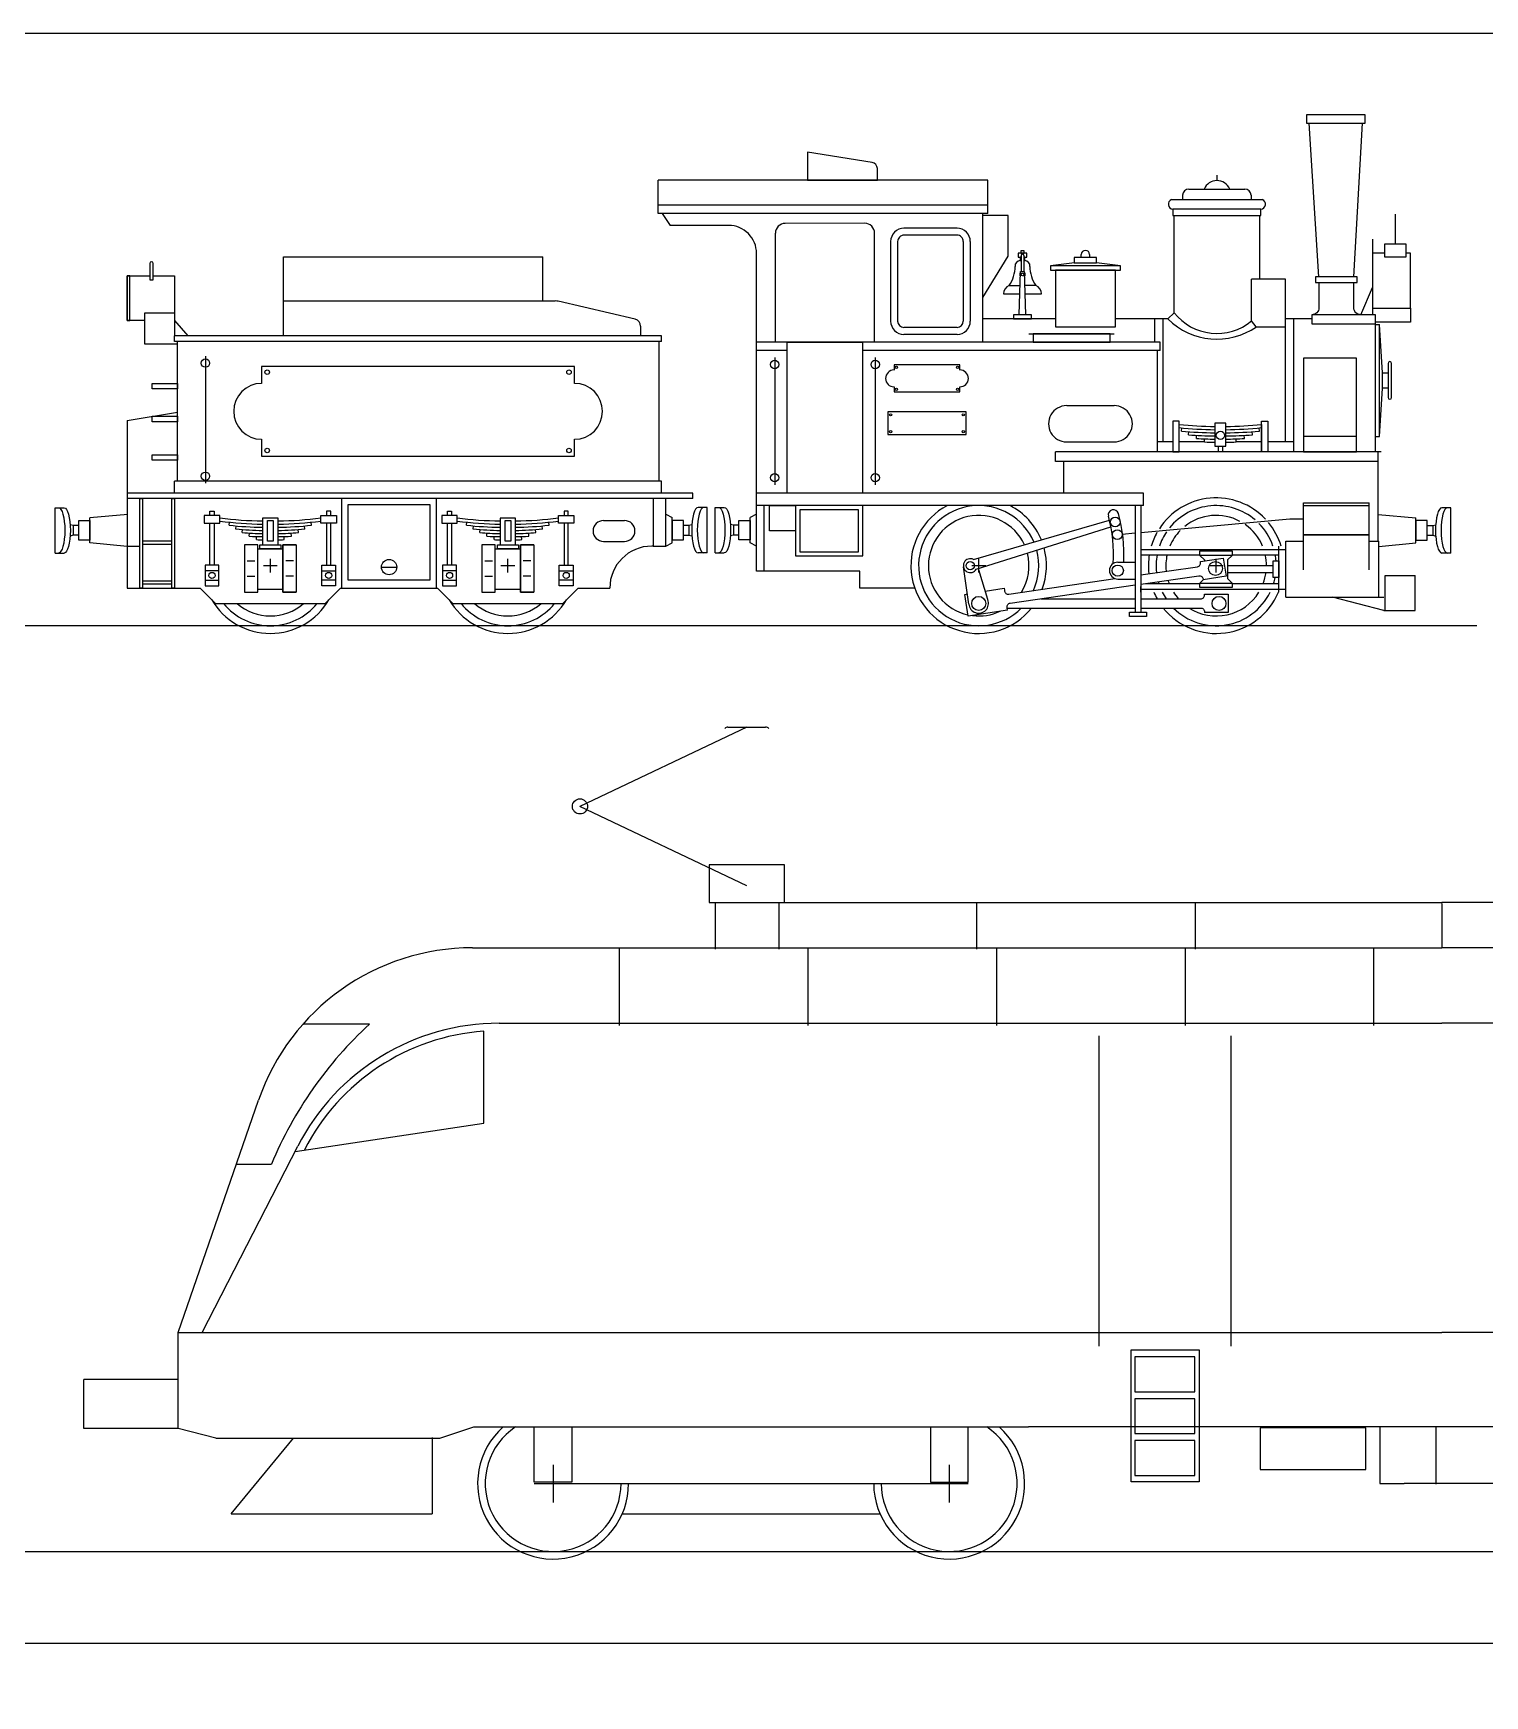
# Model space of a CAD drawing. Extents: x -9190 to 21925, y -3698 to 11555.
# Drawn here: x 19322.2 to 19646.8, y 4943.2 to 5315 of the extents above; entities that cross this region are included whole.
import ezdxf

# ---------------------------------------------------------------- set-up
doc = ezdxf.new("R2010")
doc.units = 0
doc.layers.get('0').update_dxf_attribs({"linetype": 'CONTINUOUS'})

msp = doc.modelspace()

# ---------------------------------------------------------------- linework, layer by layer
for p, q in [((19609.72, 5260.53), (19607.53, 5294.86)), ((19617.53, 5260.53), (19619.5, 5294.86)), ((19586.91, 5283.3), (19586.91, 5282.05)), ((19535.66, 5282.18), (19461.91, 5282.18)), ((19461.91, 5274.68), (19461.91, 5282.18)), ((19535.66, 5274.69), (19535.66, 5282.18)), ((19580.66, 5280.17), (19593.16, 5280.17)), ((19535.66, 5276.56), (19461.91, 5276.55)), ((19576.75, 5277.83), (19597.06, 5277.83)), ((19579.25, 5278.76), (19579.25, 5277.83)), ((19579.25, 5278.76), (19579.25, 5278.76)), ((19594.56, 5278.76), (19594.56, 5277.83)), ((19535.66, 5274.69), (19461.91, 5274.68)), ((19462.85, 5274.68), (19464.63, 5272.02)), ((19477.69, 5272.02), (19464.63, 5272.02)), ((19508.16, 5272.5), (19490.35, 5272.49)), ((19534.56, 5245.94), (19534.56, 5274.69)), ((19540.19, 5274.21), (19534.56, 5274.21)), ((19540.19, 5265.15), (19540.19, 5274.21)), ((19626.82, 5274.51), (19626.82, 5267.87)), ((19488.16, 5245.93), (19488.16, 5270.3)), ((19510.35, 5245.93), (19510.35, 5270.31)), ((19513.94, 5268.43), (19513.94, 5250.62)), ((19515.5, 5268.43), (19515.5, 5250.62)), ((19528.78, 5271.41), (19516.91, 5271.4)), ((19528.78, 5269.84), (19516.91, 5269.84)), ((19530.19, 5268.44), (19530.19, 5250.62)), ((19531.75, 5268.44), (19531.75, 5250.62)), ((19621.75, 5268.92), (19621.75, 5252.05)), ((19378.16, 5264.99), (19436.13, 5264.99)), ((19378.16, 5247.34), (19378.16, 5264.99)), ((19436.13, 5255.15), (19436.13, 5264.99)), ((19483.94, 5194.68), (19483.94, 5265.77)), ((19534.56, 5255.93), (19540.19, 5265.15)), ((19543.12, 5265.28), (19543.12, 5261.75)), ((19543.74, 5265.28), (19543.74, 5261.75)), ((19556.56, 5264.88), (19556.56, 5265.5)), ((19558.44, 5265.5), (19558.44, 5264.88)), ((19542.65, 5252.05), (19542.96, 5261.75)), ((19542.96, 5261.75), (19543.9, 5261.75)), ((19544.21, 5252.05), (19543.9, 5261.75)), ((19555.07, 5263.63), (19549.72, 5262.98)), ((19565.35, 5262.98), (19560, 5263.63)), ((19539.18, 5256.74), (19542.8, 5256.74)), ((19540.42, 5258.6), (19542.86, 5258.6)), ((19546.44, 5258.6), (19544, 5258.6)), ((19544.06, 5256.74), (19547.67, 5256.74)), ((19594.64, 5250.66), (19594.64, 5259.98)), ((19602.22, 5259.98), (19594.64, 5259.98)), ((19602.22, 5249.36), (19602.22, 5259.98)), ((19619.1, 5252.05), (19621.75, 5258.13)), ((19378.16, 5255.15), (19438.89, 5255.15)), ((19456.79, 5251.05), (19439.6, 5255.07)), ((19630.19, 5253.55), (19630.19, 5250.43)), ((19347.15, 5245.46), (19347.15, 5252.51)), ((19347.15, 5252.51), (19353.78, 5252.51)), ((19353.78, 5250.77), (19356.75, 5247.34)), ((19458, 5249.53), (19458, 5247.34)), ((19550.81, 5251.11), (19534.56, 5251.11)), ((19575.97, 5251.11), (19564.25, 5251.11)), ((19573.01, 5245.94), (19573.01, 5251.11)), ((19574.89, 5223.61), (19574.89, 5251.11)), ((19575.97, 5251.11), (19577.38, 5252.51)), ((19595.73, 5249.36), (19594.64, 5250.66)), ((19595.73, 5249.36), (19602.22, 5249.36)), ((19602.22, 5223.61), (19602.22, 5251.11)), ((19608.16, 5251.11), (19602.22, 5251.11)), ((19604.1, 5221.42), (19604.1, 5251.11)), ((19608.16, 5252.05), (19608.16, 5250.03)), ((19622.38, 5223.61), (19622.38, 5251.11)), ((19630.19, 5250.43), (19622.38, 5250.43)), ((19622.38, 5249.86), (19623.31, 5249.86)), ((19623.31, 5224.86), (19623.31, 5249.86)), ((19623.94, 5239.07), (19623.31, 5249.86)), ((19462.69, 5247.34), (19353.78, 5247.34)), ((19353.78, 5246.09), (19353.78, 5247.34)), ((19462.69, 5246.09), (19353.78, 5246.09)), ((19354.41, 5214.84), (19354.41, 5246.09)), ((19462.06, 5246.09), (19462.06, 5214.84)), ((19462.69, 5246.09), (19462.69, 5247.34)), ((19574.25, 5245.94), (19483.94, 5245.93)), ((19490.81, 5212.18), (19490.81, 5245.93)), ((19490.81, 5245.93), (19507.69, 5245.93)), ((19507.69, 5212.18), (19507.69, 5245.93)), ((19528.78, 5249.22), (19516.91, 5249.22)), ((19528.78, 5247.66), (19516.91, 5247.65)), ((19544.88, 5247.81), (19563.94, 5247.81)), ((19574.25, 5244.07), (19574.25, 5245.94)), ((19354.41, 5245.46), (19347.15, 5245.46)), ((19360.66, 5242.8), (19360.66, 5214.37)), ((19490.81, 5244.06), (19483.94, 5244.05)), ((19488, 5242.49), (19488, 5214.05)), ((19574.25, 5244.07), (19507.69, 5244.06)), ((19510.5, 5242.49), (19510.5, 5214.05)), ((19573.63, 5221.41), (19573.63, 5244.07)), ((19623.31, 5224.86), (19623.94, 5235.64)), ((19563.94, 5231.72), (19553.31, 5231.72)), ((19343.16, 5228.43), (19354.41, 5230.25)), ((19343.16, 5228.43), (19343.16, 5190.93)), ((19596.91, 5227.51), (19596.91, 5221.42)), ((19553.31, 5223.61), (19563.94, 5223.61)), ((19563.94, 5223.61), (19563.94, 5223.61)), ((19577.06, 5223.61), (19573.63, 5223.61)), ((19584.13, 5223.61), (19578.47, 5223.61)), ((19578.97, 5226.05), (19579.03, 5226.75)), ((19580.54, 5225.21), (19580.6, 5225.91)), ((19582.33, 5224.38), (19582.37, 5225.09)), ((19584.13, 5223.59), (19584.15, 5224.3)), ((19591.25, 5223.59), (19591.23, 5224.3)), ((19596.91, 5223.61), (19591.25, 5223.61)), ((19593.05, 5224.38), (19593.01, 5225.09)), ((19594.84, 5225.21), (19594.78, 5225.91)), ((19596.41, 5226.05), (19596.34, 5226.75)), ((19604.1, 5223.61), (19598.31, 5223.61)), ((19618.16, 5224.86), (19606.28, 5224.86)), ((19622.38, 5224.86), (19623.31, 5224.86)), ((19622.38, 5221.42), (19622.38, 5223.61)), ((19623.63, 5221.42), (19550.81, 5221.41)), ((19550.81, 5219.22), (19550.81, 5221.41)), ((19587.22, 5222.67), (19587.22, 5221.42)), ((19588.16, 5222.67), (19588.16, 5221.42)), ((19623, 5201.41), (19623, 5221.42)), ((19623, 5219.23), (19550.81, 5219.22)), ((19552.69, 5212.19), (19552.69, 5219.22)), ((19469.72, 5212.18), (19343.16, 5212.18)), ((19343.16, 5212.18), (19343.16, 5210.93)), ((19462.69, 5214.84), (19353.78, 5214.84)), ((19353.78, 5212.18), (19353.78, 5214.84)), ((19462.69, 5212.18), (19462.69, 5214.84)), ((19469.72, 5210.93), (19469.72, 5212.18)), ((19570.5, 5212.19), (19483.94, 5212.18)), ((19570.5, 5209.38), (19570.5, 5212.19)), ((19327.03, 5198.75), (19327.03, 5208.91)), ((19327.03, 5208.91), (19329.06, 5208.91)), ((19469.72, 5210.93), (19343.16, 5210.93)), ((19472.88, 5208.97), (19470.85, 5208.97)), ((19472.88, 5198.82), (19472.88, 5208.97)), ((19474.69, 5198.82), (19474.69, 5208.97)), ((19474.69, 5208.97), (19476.72, 5208.97)), ((19570.5, 5209.38), (19483.94, 5209.37)), ((19485.66, 5194.68), (19485.66, 5209.37)), ((19568.63, 5209.38), (19568.63, 5185.53)), ((19569.88, 5209.38), (19569.88, 5185.53)), ((19606.25, 5194.99), (19606.25, 5210)), ((19606.25, 5210), (19620.94, 5210)), ((19606.25, 5209.38), (19620.94, 5209.38)), ((19620.94, 5194.99), (19620.94, 5210)), ((19639.25, 5208.91), (19637.22, 5208.91)), ((19639.25, 5198.75), (19639.25, 5208.91)), ((19331.09, 5204.92), (19330.42, 5205.1)), ((19331.09, 5204.92), (19331.09, 5202.73)), ((19332.34, 5204.92), (19331.09, 5204.92)), ((19343.28, 5207.42), (19334.84, 5206.64)), ((19334.84, 5201.02), (19334.84, 5206.64)), ((19365.97, 5204.99), (19366.04, 5205.68)), ((19367.46, 5204.14), (19367.52, 5204.84)), ((19382.92, 5204.14), (19382.86, 5204.84)), ((19384.4, 5204.99), (19384.33, 5205.68)), ((19419.1, 5204.99), (19419.17, 5205.68)), ((19420.58, 5204.14), (19420.64, 5204.84)), ((19436.05, 5204.14), (19435.99, 5204.84)), ((19437.53, 5204.99), (19437.46, 5205.68)), ((19449.72, 5206.04), (19454.41, 5206.04)), ((19463.63, 5207.43), (19465.07, 5206.71)), ((19465.07, 5201.08), (19465.07, 5206.71)), ((19467.57, 5204.99), (19468.82, 5204.99)), ((19468.82, 5204.99), (19469.49, 5205.17)), ((19468.82, 5204.99), (19468.82, 5202.8)), ((19478.75, 5204.99), (19478.08, 5205.17)), ((19478.75, 5204.99), (19478.75, 5202.8)), ((19480, 5204.99), (19478.75, 5204.99)), ((19483.94, 5207.43), (19482.5, 5206.71)), ((19482.5, 5201.08), (19482.5, 5206.71)), ((19532.44, 5197.34), (19562.86, 5206.1)), ((19569.88, 5203.39), (19603.19, 5206.41)), ((19603.19, 5206.41), (19606.25, 5206.41)), ((19623, 5207.42), (19631.44, 5206.64)), ((19631.44, 5201.02), (19631.44, 5206.64)), ((19633.94, 5204.92), (19635.19, 5204.92)), ((19635.19, 5204.92), (19635.86, 5205.1)), ((19635.19, 5204.92), (19635.19, 5202.73)), ((19331.09, 5202.73), (19330.42, 5202.56)), ((19332.34, 5202.73), (19331.09, 5202.73)), ((19343.16, 5200.24), (19334.84, 5201.02)), ((19368.92, 5203.33), (19368.97, 5204.03)), ((19370.48, 5202.53), (19370.52, 5203.23)), ((19372.1, 5201.76), (19372.12, 5202.46)), ((19378.28, 5201.76), (19378.26, 5202.46)), ((19379.9, 5202.53), (19379.86, 5203.23)), ((19381.46, 5203.33), (19381.41, 5204.03)), ((19422.05, 5203.33), (19422.09, 5204.03)), ((19423.6, 5202.53), (19423.64, 5203.23)), ((19425.22, 5201.76), (19425.25, 5202.46)), ((19431.41, 5201.76), (19431.38, 5202.46)), ((19433.02, 5202.53), (19432.99, 5203.23)), ((19434.58, 5203.33), (19434.53, 5204.03)), ((19449.72, 5201.36), (19454.41, 5201.36)), ((19463.63, 5200.3), (19465.07, 5201.08)), ((19467.57, 5202.8), (19468.82, 5202.8)), ((19468.82, 5202.8), (19469.49, 5202.62)), ((19478.75, 5202.8), (19478.08, 5202.62)), ((19480, 5202.8), (19478.75, 5202.8)), ((19483.94, 5200.3), (19482.5, 5201.08)), ((19533.1, 5195.15), (19563.19, 5204.6)), ((19565.74, 5203.01), (19568.63, 5203.27)), ((19602.34, 5188.91), (19602.34, 5201.41)), ((19602.34, 5201.41), (19606.25, 5201.41)), ((19620.94, 5202.81), (19606.25, 5202.81)), ((19606.25, 5202.81), (19620.94, 5202.81)), ((19620.94, 5201.41), (19623.12, 5201.41)), ((19623.12, 5188.91), (19623.12, 5201.41)), ((19623.12, 5200.24), (19631.44, 5201.02)), ((19633.94, 5202.73), (19635.19, 5202.73)), ((19635.19, 5202.73), (19635.86, 5202.56)), ((19327.03, 5198.75), (19329.06, 5198.75)), ((19375.19, 5194.38), (19375.19, 5197.5)), ((19428.31, 5194.38), (19428.31, 5197.5)), ((19460.81, 5200.3), (19460.5, 5200.3)), ((19472.88, 5198.82), (19470.85, 5198.82)), ((19474.69, 5198.82), (19476.72, 5198.82)), ((19533.63, 5194.38), (19533.63, 5197.5)), ((19569.88, 5199.59), (19602.34, 5199.59)), ((19569.88, 5198.34), (19583.13, 5198.34)), ((19586.75, 5194.38), (19586.75, 5197.5)), ((19590.35, 5198.34), (19600.78, 5198.34)), ((19600.78, 5190), (19600.78, 5200.31)), ((19639.25, 5198.75), (19637.22, 5198.75)), ((19370.03, 5197.03), (19371.75, 5197.03)), ((19370.03, 5193.58), (19371.75, 5193.58)), ((19376.75, 5195.94), (19373.63, 5195.94)), ((19380.35, 5197.03), (19378.63, 5197.03)), ((19380.35, 5193.58), (19378.63, 5193.58)), ((19400.03, 5195.62), (19403.47, 5195.62)), ((19423.16, 5197.03), (19424.88, 5197.03)), ((19423.16, 5193.58), (19424.88, 5193.58)), ((19429.88, 5195.94), (19426.75, 5195.94)), ((19433.47, 5197.03), (19431.75, 5197.03)), ((19433.47, 5193.58), (19431.75, 5193.58)), ((19507.06, 5194.68), (19483.94, 5194.68)), ((19507.06, 5190.94), (19507.06, 5194.68)), ((19531.45, 5187.34), (19530.21, 5195.71)), ((19535.19, 5195.94), (19532.06, 5195.94)), ((19535.65, 5188.34), (19533.63, 5195.04)), ((19564.74, 5196.71), (19568.63, 5196.71)), ((19588.31, 5195.94), (19585.19, 5195.94)), ((19624.53, 5185.94), (19624.53, 5193.75)), ((19624.53, 5193.75), (19631.25, 5193.75)), ((19631.25, 5185.94), (19631.25, 5193.75)), ((19343.16, 5190.93), (19359.48, 5190.93)), ((19362.92, 5187.49), (19359.48, 5190.93)), ((19387.46, 5187.49), (19390.9, 5190.93)), ((19390.9, 5190.93), (19412.6, 5190.93)), ((19416.04, 5187.49), (19412.6, 5190.93)), ((19440.59, 5187.49), (19444.02, 5190.93)), ((19444.02, 5190.93), (19451.13, 5190.93)), ((19451.13, 5190.93), (19451.13, 5190.93)), ((19519.32, 5190.94), (19507.06, 5190.94)), ((19539.31, 5190.91), (19539.38, 5190.47)), ((19564.74, 5192.96), (19568.63, 5192.96)), ((19569.88, 5190), (19569.88, 5191.25)), ((19569.88, 5190.72), (19602.34, 5190.72)), ((19571.03, 5191.97), (19583.13, 5191.97)), ((19590.35, 5191.97), (19600.78, 5191.97)), ((19362.92, 5187.49), (19387.46, 5187.49)), ((19416.04, 5187.49), (19440.59, 5187.49)), ((19540.08, 5186.02), (19540.02, 5186.42)), ((19602.34, 5188.91), (19624.22, 5188.91)), ((19624.22, 5185.94), (19612.73, 5188.91)), ((19624.22, 5185.94), (19631.25, 5185.94)), ((19481.75, 5159.85), (19444.44, 5142.11)), ((19477.53, 5159.85), (19485.97, 5159.85)), ((19481.75, 5124.36), (19444.44, 5142.11)), ((19473.35, 5120.63), (19637.2, 5120.63)), ((19474.7, 5120.42), (19474.7, 5110.18)), ((19488.96, 5120.42), (19488.96, 5110.18)), ((19533.14, 5120.42), (19533.14, 5110.18)), ((19582.03, 5120.42), (19582.03, 5110.18)), ((19801.06, 5120.63), (19637.2, 5120.63)), ((19637.2, 5120.42), (19637.2, 5110.51)), ((19420.39, 5110.51), (19637.2, 5110.51)), ((19453.29, 5093.08), (19453.29, 5110.47)), ((19495.47, 5093.08), (19495.47, 5110.47)), ((19537.66, 5093.08), (19537.66, 5110.47)), ((19579.85, 5093.08), (19579.85, 5110.47)), ((19622.04, 5093.08), (19622.04, 5110.47)), ((19854.01, 5110.51), (19637.2, 5110.51)), ((19397.39, 5093.45), (19382.49, 5093.45)), ((19426.37, 5093.63), (19637.2, 5093.63)), ((19848.04, 5093.63), (19637.2, 5093.63)), ((19422.91, 5071.27), (19422.91, 5091.82)), ((19560.56, 5021.44), (19560.56, 5090.82)), ((19590.09, 5021.44), (19590.09, 5090.82)), ((19354.55, 5024.44), (19372.56, 5076.45)), ((19380.73, 5064.94), (19422.96, 5071.28)), ((19359.97, 5024.44), (19381.32, 5066.1)), ((19367.58, 5062.09), (19375.43, 5062.09)), ((19354.55, 5024.44), (19637.2, 5024.44)), ((19354.55, 5003.01), (19354.55, 5024.44)), ((19919.86, 5024.44), (19637.2, 5024.44)), ((19333.45, 5003.01), (19333.45, 5013.98)), ((19354.55, 5013.98), (19333.45, 5013.98)), ((19354.55, 5003.01), (19333.45, 5003.01)), ((19362.98, 5000.82), (19354.55, 5003.01)), ((19362.98, 5000.82), (19413.13, 5000.82)), ((19366.45, 4983.94), (19380.4, 5000.82)), ((19411.39, 5000.99), (19411.39, 4983.94)), ((19413.13, 5000.82), (19420.72, 5003.35)), ((19420.72, 5003.35), (19544.75, 5003.35)), ((19552.35, 5003.35), (19544.75, 5003.35)), ((19722.06, 5003.35), (19552.35, 5003.35)), ((19635.96, 4990.55), (19635.96, 5003.41)), ((19438.44, 4994.91), (19438.44, 4986.48)), ((19527.03, 4994.91), (19527.03, 4986.48)), ((19434.22, 4990.69), (19442.66, 4990.69)), ((19438.44, 4990.69), (19527.03, 4990.69)), ((19522.82, 4990.69), (19531.25, 4990.69)), ((19366.45, 4983.94), (19411.39, 4983.94)), ((19453.91, 4983.94), (19511.57, 4983.94)), ((19175, 4955), (19940, 4955))]:
    msp.add_line(p, q)
at = {"color": 5}
for p, q in [((19334.67, 5182.5), (19285.94, 5182.5)), ((19645.03, 5182.5), (19327.75, 5182.5)), ((19292.83, 4975.51), (19934.08, 4975.51))]:
    msp.add_line(p, q, dxfattribs=at)
for points in [[(19150, 5315), (20525, 5315), (20525, 4460), (19150, 4460)], [(19606.95, 5294.86), (19620.08, 5294.86), (19620.08, 5296.73), (19606.95, 5296.73)], [(19577.06, 5274.23), (19596.75, 5274.23), (19596.75, 5275.64), (19577.06, 5275.64)], [(19543.04, 5265.85), (19543.82, 5265.85), (19543.82, 5266.32), (19543.04, 5266.32)], [(19555, 5263.63), (19560, 5263.63), (19560, 5264.88), (19555, 5264.88)], [(19624.43, 5265.04), (19629.21, 5265.04), (19629.21, 5267.87), (19624.43, 5267.87)], [(19343.16, 5250.77), (19343.78, 5250.77), (19343.78, 5260.77), (19343.16, 5260.77)], [(19549.72, 5262.05), (19565.35, 5262.05), (19565.35, 5262.98), (19549.72, 5262.98)], [(19550.81, 5249.36), (19564.25, 5249.36), (19564.25, 5262.05), (19550.81, 5262.05)], [(19608.94, 5259.28), (19618.31, 5259.28), (19618.31, 5260.53), (19608.94, 5260.53)], [(19541.4, 5251.11), (19545.46, 5251.11), (19545.46, 5252.05), (19541.4, 5252.05)], [(19545.81, 5245.94), (19563, 5245.94), (19563, 5247.81), (19545.81, 5247.81)], [(19606.28, 5221.42), (19618.16, 5221.42), (19618.16, 5242.36), (19606.28, 5242.36)], [(19625.19, 5235.64), (19623.94, 5235.64), (19623.94, 5239.07), (19625.19, 5239.07)], [(19354.41, 5235.46), (19348.78, 5235.46), (19348.78, 5236.71), (19354.41, 5236.71)], [(19354.41, 5228.11), (19348.78, 5228.11), (19348.78, 5229.36), (19354.41, 5229.36)], [(19513.31, 5225.31), (19530.81, 5225.31), (19530.81, 5230.31), (19513.31, 5230.31)], [(19577.06, 5221.42), (19578.47, 5221.42), (19578.47, 5228.29), (19577.06, 5228.29)], [(19586.44, 5222.67), (19588.94, 5222.67), (19588.94, 5227.82), (19586.44, 5227.82)], [(19598.31, 5221.42), (19596.91, 5221.42), (19596.91, 5228.29), (19598.31, 5228.29)], [(19354.41, 5219.5), (19348.78, 5219.5), (19348.78, 5220.75), (19354.41, 5220.75)], [(19345.97, 5210.93), (19343.16, 5210.93), (19343.16, 5200.3), (19345.97, 5200.3)], [(19345.97, 5210.93), (19346.6, 5210.93), (19346.6, 5190.93), (19345.97, 5190.93)], [(19353.16, 5210.93), (19353.78, 5210.93), (19353.78, 5190.93), (19353.16, 5190.93)], [(19412.38, 5210.93), (19391.13, 5210.93), (19391.13, 5190.93), (19412.38, 5190.93)], [(19410.97, 5209.52), (19392.53, 5209.52), (19392.53, 5192.8), (19410.97, 5192.8)], [(19463.63, 5210.93), (19460.81, 5210.93), (19460.81, 5200.3), (19463.63, 5200.3)], [(19492.69, 5203.75), (19486.84, 5203.75), (19486.84, 5209.37), (19492.69, 5209.37)], [(19507.69, 5209.37), (19492.69, 5209.37), (19492.69, 5198.12), (19507.69, 5198.12)], [(19506.75, 5208.43), (19493.63, 5208.43), (19493.63, 5199.06), (19506.75, 5199.06)], [(19334.84, 5201.64), (19332.34, 5201.64), (19332.34, 5206.02), (19334.84, 5206.02)], [(19360.42, 5205.46), (19363.86, 5205.46), (19363.86, 5207.18), (19360.42, 5207.18)], [(19361.67, 5208.11), (19362.61, 5208.11), (19362.61, 5207.18), (19361.67, 5207.18)], [(19361.67, 5205.46), (19362.61, 5205.46), (19362.61, 5196.09), (19361.67, 5196.09)], [(19373.47, 5200.62), (19376.91, 5200.62), (19376.91, 5206.55), (19373.47, 5206.55)], [(19374.55, 5206.04), (19375.82, 5206.04), (19375.82, 5201.44), (19374.55, 5201.44)], [(19389.96, 5205.46), (19386.52, 5205.46), (19386.52, 5207.18), (19389.96, 5207.18)], [(19388.71, 5208.11), (19387.77, 5208.11), (19387.77, 5207.18), (19388.71, 5207.18)], [(19388.71, 5205.46), (19387.77, 5205.46), (19387.77, 5196.09), (19388.71, 5196.09)], [(19413.55, 5205.46), (19416.99, 5205.46), (19416.99, 5207.18), (19413.55, 5207.18)], [(19414.8, 5208.11), (19415.74, 5208.11), (19415.74, 5207.18), (19414.8, 5207.18)], [(19414.8, 5205.46), (19415.74, 5205.46), (19415.74, 5196.09), (19414.8, 5196.09)], [(19426.6, 5200.62), (19430.03, 5200.62), (19430.03, 5206.55), (19426.6, 5206.55)], [(19427.68, 5206.04), (19428.95, 5206.04), (19428.95, 5201.44), (19427.68, 5201.44)], [(19443.08, 5205.46), (19439.64, 5205.46), (19439.64, 5207.18), (19443.08, 5207.18)], [(19441.83, 5208.11), (19440.89, 5208.11), (19440.89, 5207.18), (19441.83, 5207.18)], [(19441.83, 5205.46), (19440.89, 5205.46), (19440.89, 5196.09), (19441.83, 5196.09)], [(19465.07, 5201.71), (19467.57, 5201.71), (19467.57, 5206.08), (19465.07, 5206.08)], [(19482.5, 5201.71), (19480, 5201.71), (19480, 5206.08), (19482.5, 5206.08)], [(19631.44, 5201.64), (19633.94, 5201.64), (19633.94, 5206.02), (19631.44, 5206.02)], [(19346.6, 5200.77), (19353.16, 5200.77), (19353.16, 5201.4), (19346.6, 5201.4)], [(19372.38, 5200.62), (19369.41, 5200.62), (19369.41, 5189.99), (19372.38, 5189.99)], [(19372.38, 5199.68), (19378, 5199.68), (19378, 5190.62), (19372.38, 5190.62)], [(19372.85, 5200.62), (19377.53, 5200.62), (19377.53, 5199.68), (19372.85, 5199.68)], [(19378, 5200.62), (19380.97, 5200.62), (19380.97, 5189.99), (19378, 5189.99)], [(19425.5, 5200.62), (19422.53, 5200.62), (19422.53, 5189.99), (19425.5, 5189.99)], [(19425.5, 5199.68), (19431.13, 5199.68), (19431.13, 5190.62), (19425.5, 5190.62)], [(19425.97, 5200.62), (19430.66, 5200.62), (19430.66, 5199.68), (19425.97, 5199.68)], [(19431.13, 5200.62), (19434.1, 5200.62), (19434.1, 5189.99), (19431.13, 5189.99)], [(19583.13, 5199.28), (19590.35, 5199.28), (19590.35, 5198.25), (19583.13, 5198.25)], [(19360.58, 5191.41), (19363.7, 5191.41), (19363.7, 5196.09), (19360.58, 5196.09)], [(19360.58, 5192.73), (19363.7, 5192.73), (19363.7, 5194.76), (19360.58, 5194.76)], [(19389.8, 5191.41), (19386.68, 5191.41), (19386.67, 5196.09), (19389.8, 5196.09)], [(19389.8, 5192.73), (19386.68, 5192.73), (19386.67, 5194.76), (19389.8, 5194.76)], [(19413.7, 5191.41), (19416.83, 5191.41), (19416.83, 5196.09), (19413.7, 5196.09)], [(19413.7, 5192.73), (19416.83, 5192.73), (19416.83, 5194.76), (19413.7, 5194.76)], [(19442.92, 5191.41), (19439.8, 5191.41), (19439.8, 5196.09), (19442.92, 5196.09)], [(19442.92, 5192.73), (19439.8, 5192.73), (19439.8, 5194.76), (19442.92, 5194.76)], [(19599.53, 5195.88), (19589.31, 5195.88), (19589.31, 5194.44), (19599.53, 5194.44)], [(19600.78, 5193.28), (19599.53, 5193.28), (19599.53, 5197.03), (19600.78, 5197.03)], [(19346.6, 5191.87), (19353.16, 5191.87), (19353.16, 5192.49), (19346.6, 5192.49)], [(19583.13, 5192.06), (19590.35, 5192.06), (19590.35, 5191.03), (19583.13, 5191.03)], [(19567.38, 5185.53), (19571.13, 5185.53), (19571.13, 5184.59), (19567.38, 5184.59)], [(19473.35, 5120.63), (19490.22, 5120.63), (19490.22, 5129.07), (19473.35, 5129.07)], [(19567.73, 5020.6), (19582.92, 5020.6), (19582.92, 4991.07), (19567.73, 4991.07)], [(19568.57, 5011.22), (19582.01, 5011.22), (19582.01, 5019.04), (19568.57, 5019.04)], [(19568.57, 5001.85), (19582.01, 5001.85), (19582.01, 5009.66), (19568.57, 5009.66)], [(19568.57, 4992.47), (19582.01, 4992.47), (19582.01, 5000.29), (19568.57, 5000.29)], [(19620.2, 5003.13), (19596.57, 5003.13), (19596.57, 4993.85), (19620.2, 4993.85)]]:
    msp.add_lwpolyline(points, close=True)
msp.add_lwpolyline([(19495.35, 5282.18), (19510.97, 5282.18), (19510.97, 5284.73, 0.368472), (19509.79, 5286.11), (19495.35, 5288.43)], format="xyb", close=True)
for points in [[(19577.38, 5252.51), (19577.38, 5274.23), (19596.44, 5274.23), (19596.44, 5259.98)], [(19543.74, 5264.92), (19544.37, 5264.92), (19544.37, 5265.85), (19542.49, 5265.85), (19542.49, 5264.92), (19543.12, 5264.92)], [(19543.12, 5264.92), (19542.91, 5264.92), (19542.91, 5264.2), (19543.12, 5264.2)], [(19543.74, 5264.2), (19543.94, 5264.2), (19543.94, 5264.92), (19543.74, 5264.92)], [(19624.43, 5265.8), (19621.75, 5265.8), (19621.75, 5253.55), (19630.19, 5253.55), (19630.19, 5265.8), (19629.21, 5265.8)], [(19347.15, 5250.77), (19343.16, 5250.77), (19343.16, 5260.77), (19348.23, 5260.77)], [(19348.23, 5263.51), (19348.23, 5259.84), (19349.01, 5259.84), (19349.01, 5263.51)], [(19349.01, 5260.77), (19353.78, 5260.77), (19353.78, 5247.34)], [(19443.24, 5236.71), (19443.24, 5240.46), (19373.24, 5240.46), (19373.24, 5236.71)], [(19529.44, 5239.69), (19529.44, 5240.82), (19514.69, 5240.82), (19514.69, 5239.69)], [(19625.19, 5241.18), (19625.19, 5233.53)], [(19625.97, 5233.53), (19625.97, 5241.18)], [(19514.69, 5235.94), (19514.69, 5234.82), (19529.44, 5234.82), (19529.44, 5235.94)], [(19373.24, 5224.21), (19373.24, 5220.46), (19443.24, 5220.46), (19443.24, 5224.21)], [(19380.97, 5200.62), (19378, 5200.62), (19378, 5189.99), (19380.97, 5189.99)], [(19434.1, 5200.62), (19431.13, 5200.62), (19431.13, 5189.99), (19434.1, 5189.99)], [(19583.13, 5198.25), (19584.16, 5197.22), (19584.16, 5197)], [(19583.21, 5196.85), (19588.31, 5197.65), (19588.95, 5193.58), (19583.86, 5192.77)], [(19590.35, 5198.25), (19589.31, 5197.22), (19589.31, 5193.09), (19590.35, 5192.06)], [(19535.08, 5190.24), (19539.31, 5190.91)], [(19583.86, 5192.79), (19583.13, 5192.06)], [(19540.08, 5186.02), (19531.28, 5184.62), (19530.5, 5189.51), (19531.11, 5189.61)], [(19540.01, 5186.47), (19568.63, 5186.47)], [(19547.55, 5188.53), (19568.63, 5188.53)], [(19584.16, 5189.56), (19589.44, 5189.56), (19589.44, 5185.44), (19584.16, 5185.44)], [(19442.66, 5003.35), (19442.66, 4990.99), (19434.22, 4990.99), (19434.22, 5003.35)], [(19522.82, 5003.35), (19522.82, 4990.99), (19531.25, 4990.99), (19531.25, 5003.35)], [(19623.32, 5003.35), (19623.32, 4990.69), (19628.77, 4990.69)], [(19686.6, 5003.35), (19686.6, 4990.69), (19628.77, 4990.69)]]:
    msp.add_lwpolyline(points)
for points in [[(19609.72, 5259.28), (19609.72, 5253.61, -0.414214), (19608.16, 5252.05), (19608.16, 5252.05), (19608.16, 5250.03), (19622.38, 5250.03), (19622.38, 5252.05), (19608.16, 5252.05)], [(19619.99, 5252.05), (19619.1, 5252.05, -0.414214), (19617.53, 5253.61), (19617.53, 5259.19)], [(19569.88, 5193.86), (19582.56, 5195.7, 0.414214), (19583.25, 5196.64), (19583.21, 5196.85)], [(19569.88, 5191.8), (19582.88, 5193.66, -0.414214), (19583.83, 5192.98), (19583.86, 5192.77)], [(19539.38, 5190.47), (19539.41, 5190.27, 0.414214), (19540.35, 5189.58), (19564.19, 5193.04)], [(19540.02, 5186.42), (19539.99, 5186.63, -0.414214), (19540.67, 5187.57), (19568.63, 5191.63)], [(19569.88, 5188.53), (19583.33, 5188.53, 0.414214), (19584.16, 5189.36), (19584.16, 5189.56)], [(19569.88, 5186.47), (19583.33, 5186.47, -0.414214), (19584.16, 5185.64), (19584.16, 5185.44)]]:
    msp.add_lwpolyline(points, format="xyb")
for centre, radius in [((19543.43, 5261.06), 0.312), ((19360.66, 5241.24), 0.938), ((19488, 5240.93), 0.938), ((19510.5, 5240.93), 0.938), ((19374.49, 5239.21), 0.5), ((19441.99, 5239.21), 0.5), ((19515.22, 5240.29), 0.25), ((19528.91, 5240.29), 0.25), ((19515.22, 5235.35), 0.25), ((19528.91, 5235.35), 0.25), ((19513.94, 5229.68), 0.25), ((19530.19, 5229.68), 0.25), ((19513.94, 5225.93), 0.25), ((19530.19, 5225.93), 0.25), ((19587.69, 5225.08), 0.938), ((19374.49, 5221.71), 0.5), ((19441.99, 5221.71), 0.5), ((19360.66, 5215.93), 0.938), ((19488, 5215.62), 0.938), ((19510.5, 5215.62), 0.938), ((19564.16, 5205.69), 1.09), ((19564.65, 5202.9), 1.09), ((19401.75, 5195.62), 1.72), ((19362.14, 5193.75), 0.688), ((19388.24, 5193.75), 0.688), ((19415.27, 5193.75), 0.688), ((19441.36, 5193.75), 0.688), ((19531.75, 5195.94), 0.938), ((19564.74, 5194.84), 1.25), ((19586.59, 5195.3), 1.56), ((19533.63, 5187.5), 1.56), ((19587.38, 5187.5), 1.56), ((19444.44, 5142.11), 1.69)]:
    msp.add_circle(centre, radius)
for centre, radius, start, end in [((19580.66, 5278.76), 1.41, 90, 180), ((19586.91, 5278.92), 3.12, 23.5782, 156.4218), ((19593.16, 5278.76), 1.41, 0, 90), ((19577.18, 5276.77), 1.14, 112.1663, 264.0939), ((19596.63, 5276.77), 1.14, 275.9061, 67.8337), ((19477.69, 5265.77), 6.25, 0, 90.0068), ((19490.35, 5270.3), 2.19, 90.0096, 180), ((19508.16, 5270.31), 2.19, 0, 90.0096), ((19516.91, 5268.43), 2.97, 90.0096, 180.0096), ((19516.91, 5268.43), 1.41, 90.0096, 180.0096), ((19528.78, 5268.44), 2.97, 0.0096, 90.0096), ((19528.78, 5268.44), 1.41, 0.0096, 90.0096), ((19543.01, 5262.95), 1.25, 94.4219, 184.2668), ((19543.43, 5265.28), 0.312, 0, 180), ((19543.85, 5262.95), 1.25, 355.7332, 85.5781), ((19557.5, 5265.5), 0.938, 0, 180), ((19348.62, 5263.51), 0.391, 0, 180), ((19534.89, 5262.69), 6.88, 323.5581, 1.4058), ((19543.43, 5261.06), 0.625, 139.8397, 216.4665), ((19543.43, 5261.06), 0.625, 323.5335, 40.1603), ((19551.97, 5262.69), 6.88, 178.5942, 216.4419), ((19541.24, 5256.72), 2.05, 113.5047, 179.5034), ((19545.62, 5256.72), 2.05, 0.4966, 66.4953), ((19438.89, 5252.02), 3.12, 76.866, 90), ((19456.44, 5249.53), 1.56, 0, 76.866), ((19516.91, 5250.62), 2.97, 180.0096, 270.0096), ((19516.91, 5250.62), 1.41, 180.0096, 270.0096), ((19528.78, 5250.62), 2.97, 270.0096, 0.0096), ((19528.78, 5250.62), 1.41, 270.0096, 0.0096), ((19586.91, 5262.17), 15.56, 225.3223, 304.5346), ((19586.91, 5259.94), 12.08, 217.9205, 309.7987), ((19514.69, 5237.82), 1.88, 90, 270), ((19529.44, 5237.82), 1.88, 270, 90), ((19625.58, 5241.18), 0.391, 0, 180), ((19373.24, 5230.46), 6.25, 90, 270), ((19443.24, 5230.46), 6.25, 270, 90), ((19553.31, 5227.67), 4.06, 89.9356, 270.0644), ((19563.94, 5227.67), 4.06, 269.9545, 90.0455), ((19625.58, 5233.53), 0.391, 180, 0), ((19587.69, 5317.67), 90.62, 264.1615, 269.2097), ((19587.69, 5317.67), 90.62, 270.7903, 275.8385), ((19587.69, 5317.67), 91.33, 264.2066, 269.2158), ((19587.69, 5317.67), 92.03, 264.562, 269.2218), ((19587.69, 5317.67), 92.73, 265.5804, 269.2277), ((19587.69, 5317.67), 93.44, 266.7119, 269.2335), ((19587.69, 5317.67), 94.14, 267.8307, 269.2392), ((19587.69, 5317.67), 91.33, 270.7842, 275.7934), ((19587.69, 5317.67), 92.03, 270.7782, 275.438), ((19587.69, 5317.67), 92.73, 270.7723, 274.4196), ((19587.69, 5317.67), 93.44, 270.7665, 273.2881), ((19587.69, 5317.67), 94.14, 270.7608, 272.1693), ((19533.63, 5195.94), 15.16, 117.5628, 321.3367), ((19533.63, 5195.94), 13.44, 23.2267, 315.1986), ((19533.63, 5195.94), 15.16, 22.4102, 62.4565), ((19563.76, 5207.29), 1.17, 15.4374, 195.4374), ((19586.75, 5195.94), 15.16, 43.4733, 146.9282), ((19586.75, 5195.94), 13.44, 49.5179, 140.8836), ((19374.66, 5288.37), 82.44, 262.4703, 269.1709), ((19374.66, 5288.3), 83.08, 262.5283, 269.1773), ((19374.65, 5286.08), 81.56, 263.8951, 269.173), ((19375.72, 5288.37), 82.44, 270.8291, 277.5297), ((19375.72, 5288.3), 83.08, 270.8227, 277.4717), ((19375.73, 5286.08), 81.56, 270.827, 276.1049), ((19427.79, 5288.37), 82.44, 262.4703, 269.1709), ((19427.79, 5288.3), 83.08, 262.5283, 269.1773), ((19427.77, 5286.08), 81.56, 263.8951, 269.173), ((19428.84, 5288.37), 82.44, 270.8291, 277.5297), ((19428.84, 5288.3), 83.08, 270.8227, 277.4717), ((19428.86, 5286.08), 81.56, 270.827, 276.1049), ((19449.72, 5203.7), 2.34, 90, 270), ((19454.41, 5203.7), 2.34, 270, 90), ((19533.63, 5195.94), 11.25, 24.6304, 257.6652), ((19531.93, 5198.5), 31.85, 356.2119, 15.4374), ((19531.93, 5198.5), 34.19, 356.9974, 15.4374), ((19586.75, 5195.94), 11.25, 61.7619, 128.6397), ((19586.75, 5195.94), 11.25, 22.8854, 54.6646), ((19586.75, 5195.94), 13.44, 19.0008, 44.7154), ((19586.75, 5195.94), 15.16, 16.7777, 39.542), ((19374.63, 5283.66), 79.84, 264.8453, 269.1674), ((19374.6, 5279.94), 76.82, 265.7581, 269.1545), ((19374.55, 5272.8), 70.38, 266.6835, 269.12), ((19374.4, 5254.25), 52.54, 267.4904, 268.9776), ((19375.75, 5283.66), 79.84, 270.8326, 275.1547), ((19375.77, 5279.94), 76.82, 270.8455, 274.2419), ((19375.83, 5272.8), 70.38, 270.88, 273.3165), ((19375.98, 5254.25), 52.54, 271.0224, 272.5096), ((19427.76, 5283.66), 79.84, 264.8453, 269.1674), ((19427.73, 5279.94), 76.82, 265.7581, 269.1545), ((19427.68, 5272.8), 70.38, 266.6835, 269.12), ((19427.52, 5254.25), 52.54, 267.4904, 268.9776), ((19428.87, 5283.66), 79.84, 270.8326, 275.1547), ((19428.9, 5279.94), 76.82, 270.8455, 274.2419), ((19428.95, 5272.8), 70.38, 270.88, 273.3165), ((19429.11, 5254.25), 52.54, 271.0224, 272.5096), ((19586.75, 5195.94), 15.16, 150.8596, 163.2223), ((19586.75, 5195.94), 13.44, 145.6862, 160.9992), ((19586.75, 5195.94), 11.25, 135.737, 157.1146), ((19460.5, 5190.93), 9.38, 90, 180), ((19531.75, 5195.94), 1.56, 63.9054, 329.5927), ((19533.63, 5195.94), 11.25, 328.0179, 14.4016), ((19533.63, 5195.94), 13.44, 335.5194, 14.8967), ((19533.63, 5195.94), 15.16, 339.6077, 15.1853), ((19586.75, 5195.94), 15.16, 170.8649, 186.5332), ((19586.75, 5195.94), 13.44, 169.6844, 186.3116), ((19586.75, 5195.94), 11.25, 167.6497, 185.9317), ((19586.75, 5195.94), 11.25, 359.6817, 12.3503), ((19586.75, 5195.94), 13.44, 4.6688, 10.3156), ((19564.74, 5194.84), 1.88, 90, 270), ((19586.75, 5195.94), 11.25, 339.3427, 352.3377), ((19586.75, 5195.94), 15.16, 194.5906, 195.1802), ((19586.75, 5195.94), 15.16, 203.0636, 209.2525), ((19586.75, 5195.94), 13.44, 195.4202, 197.1785), ((19586.75, 5195.94), 13.44, 206.2226, 213.4468), ((19586.75, 5195.94), 15.16, 218.6633, 336.9364), ((19586.75, 5195.94), 11.25, 196.8464, 200.6573), ((19586.75, 5195.94), 11.25, 211.8554, 221.1729), ((19586.75, 5195.94), 13.44, 224.8014, 333.7774), ((19586.75, 5195.94), 11.25, 237.3165, 328.1446), ((19586.75, 5195.94), 13.44, 342.8215, 348.599), ((19375.19, 5195.94), 15.16, 210.1505, 329.8495), ((19375.19, 5195.94), 13.44, 218.9429, 321.0571), ((19375.19, 5195.94), 11.25, 228.6566, 311.3434), ((19428.31, 5195.94), 15.16, 210.1505, 329.8495), ((19428.31, 5195.94), 13.44, 218.9429, 321.0571), ((19428.31, 5195.94), 11.25, 228.6566, 311.3434), ((19533.63, 5187.5), 2.19, 184.1787, 22.6089), ((19533.63, 5195.94), 11.25, 262.8973, 295.1027), ((19477.57, 5158.86), 0.992, 92.0858, 138.3484), ((19485.94, 5158.86), 0.992, 41.6516, 87.9142), ((19420.39, 5059.88), 50.62, 90, 160.8993), ((19457.43, 5028.03), 88.79, 132.5431, 157.4458), ((19426.37, 5043.01), 50.62, 90, 152.8616), ((19426.37, 5043.01), 48.94, 94.0495, 152.8616), ((19438.44, 4990.69), 16.88, 131.4096, 0), ((19438.44, 4990.69), 15.19, 123.5573, 0), ((19527.03, 4990.69), 16.88, 180, 48.5904), ((19527.03, 4990.69), 15.19, 180, 56.4427)]:
    msp.add_arc(centre, radius, start, end)
at = {"extrusion": (0, 0, -1)}
for centre in [(19327.81, 5203.83), (19329.06, 5203.83), (19475.47, 5203.9), (19476.72, 5203.9)]:
    msp.add_ellipse(centre, major_axis=(0, -5.08), ratio=0.276923, start_param=3.141593, end_param=6.283185, dxfattribs=at)
for centre in [(19470.85, 5203.9), (19472.1, 5203.9), (19637.22, 5203.83), (19638.47, 5203.83)]:
    msp.add_ellipse(centre, major_axis=(0, -5.08), ratio=0.276923, start_param=3.141593, end_param=6.283185)

doc.saveas('drawing.dxf')
